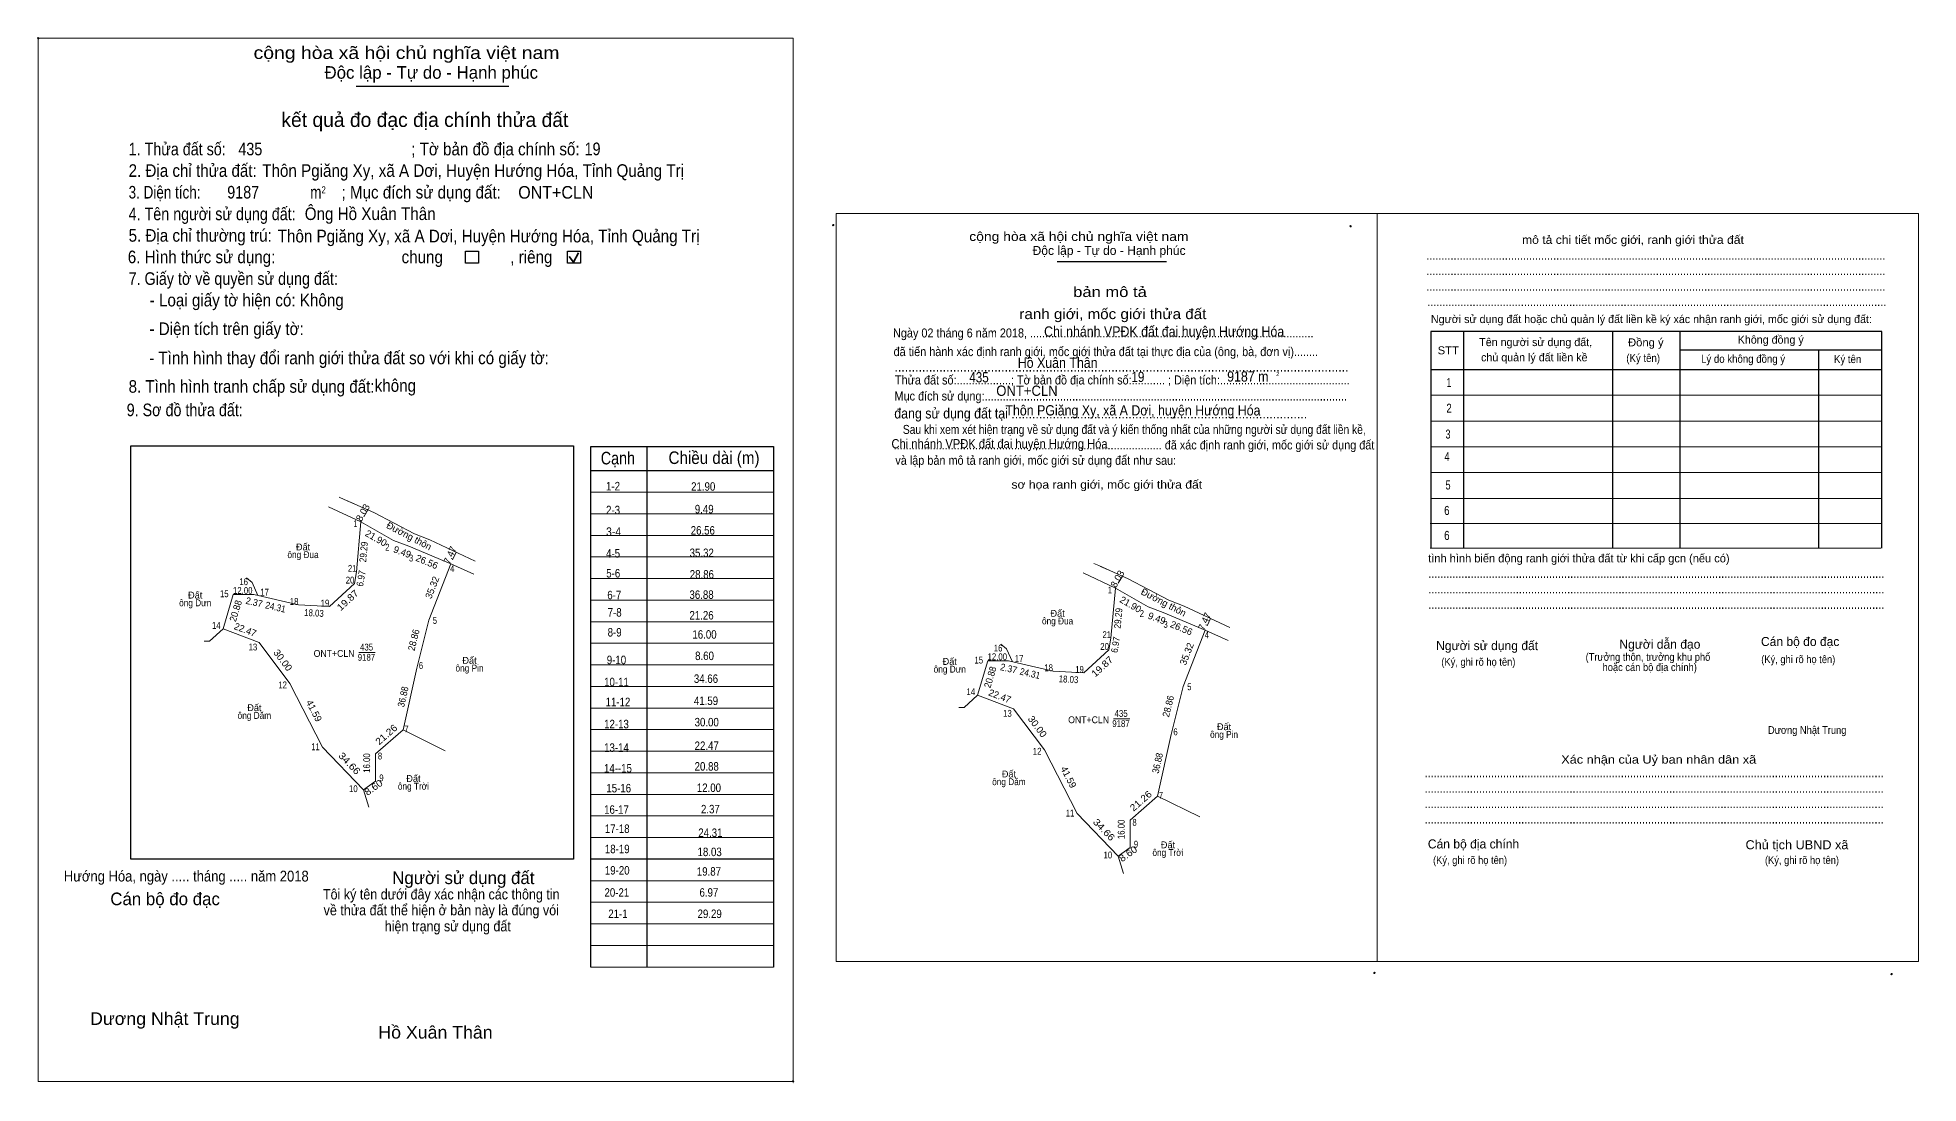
# Model space of a CAD drawing. Header units: metres. Extents: x 551024 to 552969, y 1821488 to 1822443.
# Drawn here: x 551024 to 552120, y 1821488 to 1822098 of the extents above; entities that cross this region are included whole.
import ezdxf
from ezdxf.enums import TextEntityAlignment as Align

# ---------------------------------------------------------------- set-up
doc = ezdxf.new("R2010")
doc.units = ezdxf.units.M
doc.header["$LTSCALE"] = 1.6
doc.header["$PDMODE"] = 32
doc.header["$PDSIZE"] = 0.8
doc.linetypes.add('MEDIUM_DASHED', pattern=[4.5, 3, -1.5])
for name, color, linetype, lineweight in [('1', 7, 'MEDIUM_DASHED', 13), ('10', 7, 'Continuous', 13), ('17', 7, 'Continuous', 13), ('23', 7, 'Continuous', 13), ('54', 7, 'Continuous', 13), ('6', 7, 'Continuous', 13), ('63', 7, 'Continuous', 13), ('7', 7, 'Continuous', 13)]:
    doc.layers.add(name, color=color, linetype=linetype, lineweight=lineweight)
doc.layers.add('2', color=7, linetype='Continuous')
doc.layers.add('25', color=7, linetype='Continuous')

msp = doc.modelspace()

# ---------------------------------------------------------------- linework, layer by layer
at = {"layer": '10'}
for p, q in [((551216.88, 1821649.21), (551213.75, 1821659.28)), ((551656.92, 1821610.5), (551653.79, 1821620.57))]:
    msp.add_line(p, q, dxfattribs=at)
for points in [[(551212.2, 1821815.76), (551209.55, 1821786.59), (551208.38, 1821779.72), (551193.75, 1821766.28), (551175.75, 1821767.28), (551149.75, 1821773.28), (551137.75, 1821773.28), (551131.75, 1821753.28), (551152.75, 1821745.28), (551170.75, 1821721.28), (551189.75, 1821684.28), (551213.75, 1821659.28), (551220.75, 1821664.28), (551220.75, 1821680.28), (551236.75, 1821694.28), (551244.75, 1821730.28), (551251.75, 1821758.28), (551264.55, 1821791.2)], [(551145.37, 1821783.12), (551148.65, 1821780.29), (551152.06, 1821772.75)], [(551652.24, 1821777.05), (551649.59, 1821747.88), (551648.42, 1821741.01), (551633.79, 1821727.57), (551615.79, 1821728.57), (551589.79, 1821734.57), (551577.79, 1821734.57), (551571.79, 1821714.57), (551592.79, 1821706.57), (551610.79, 1821682.57), (551629.79, 1821645.57), (551653.79, 1821620.57), (551660.79, 1821625.57), (551660.79, 1821641.57), (551676.79, 1821655.57), (551684.79, 1821691.57), (551691.79, 1821719.57), (551704.59, 1821752.49)], [(551131.75, 1821753.28), (551123.93, 1821746.16), (551120.81, 1821746.14)], [(551585.41, 1821744.41), (551588.69, 1821741.58), (551592.1, 1821734.04)], [(551571.79, 1821714.57), (551563.97, 1821707.45), (551560.85, 1821707.43)]]:
    msp.add_lwpolyline(points, dxfattribs=at)
at = {"layer": '17'}
for p, q in [((551207.91, 1821826.39), (551203.35, 1821828.43)), ((551647.95, 1821787.68), (551643.39, 1821789.72))]:
    msp.add_line(p, q, dxfattribs=at)
at = {"layer": '23'}
for p, q in [((551243.32, 1821808.77), (551219.67, 1821821.17)), ((551683.36, 1821770.06), (551659.71, 1821782.46))]:
    msp.add_line(p, q, dxfattribs=at)
for points in [[(551277.96, 1821785.15), (551264.55, 1821791.2), (551240.06, 1821801.48), (551231.18, 1821804.83), (551212.2, 1821815.76), (551193.27, 1821824.57)], [(551219.67, 1821821.17), (551202.45, 1821828.85), (551199.51, 1821830.14)], [(551243.32, 1821808.77), (551252.3, 1821805.13), (551278.81, 1821792.82)], [(551659.71, 1821782.46), (551642.49, 1821790.14), (551639.55, 1821791.43)], [(551718, 1821746.44), (551704.59, 1821752.49), (551680.1, 1821762.77), (551671.22, 1821766.12), (551652.24, 1821777.05), (551633.31, 1821785.86)], [(551683.36, 1821770.06), (551692.34, 1821766.42), (551718.85, 1821754.11)]]:
    msp.add_lwpolyline(points, dxfattribs=at)
at = {"layer": '54'}
for p, q in [((551236.75, 1821694.28), (551261.35, 1821682.16)), ((551676.79, 1821655.57), (551701.39, 1821643.45))]:
    msp.add_line(p, q, dxfattribs=at)
at = {"layer": '63', "linetype": 'MEDIUM_DASHED'}
for p, q in [((551216.2, 1821822.72), (551212.2, 1821815.76)), ((551267.63, 1821798.01), (551264.55, 1821791.2)), ((551656.24, 1821784.01), (551652.24, 1821777.05)), ((551707.67, 1821759.3), (551704.59, 1821752.49))]:
    msp.add_line(p, q, dxfattribs=at)
at = {"layer": '63'}
for p, q in [((551210.96, 1821739.46), (551220.48, 1821739.46)), ((551651, 1821700.75), (551660.52, 1821700.75))]:
    msp.add_line(p, q, dxfattribs=at)
at = {"layer": '7', "lineweight": 25}
for p, q in [((551209.43, 1822070.04), (551298.45, 1822070.04)), ((551618.14, 1821967.66), (551681.96, 1821967.66)), ((551855.09, 1821926.9), (551855.09, 1821800.26)), ((551942.14, 1821926.44), (551942.14, 1821800.26)), ((551981.42, 1821926.44), (551981.42, 1821800.26)), ((551981.42, 1821916.06), (552099.12, 1821916.06)), ((552062.24, 1821916.06), (552062.24, 1821800.26)), ((551836.18, 1821904.62), (552099.12, 1821904.62)), ((551346.32, 1821555.88), (551346.32, 1821859.67)), ((551378.86, 1821859.67), (551378.86, 1821555.88)), ((551346.32, 1821845.6), (551452.76, 1821845.6)), ((551452.76, 1821618.85), (551346.32, 1821618.85))]:
    msp.add_line(p, q, dxfattribs=at)
at = {"layer": '7', "lineweight": 35}
for p, q in [((551333.59, 1821970.53), (551336.09, 1821967.27)), ((551336.09, 1821967.27), (551339.14, 1821972.73))]:
    msp.add_line(p, q, dxfattribs=at)
at = {"layer": '7'}
for p, q in [((551836.18, 1821889.57), (552099.12, 1821889.57)), ((551836.18, 1821874.52), (552099.12, 1821874.52)), ((551836.18, 1821859.47), (552099.12, 1821859.47)), ((551836.18, 1821844.42), (552099.12, 1821844.42)), ((551346.32, 1821833), (551452.76, 1821833)), ((551836.18, 1821829.37), (552099.12, 1821829.37)), ((551346.32, 1821820.41), (551452.76, 1821820.41)), ((551835.73, 1821814.82), (552098.66, 1821814.82)), ((551836.18, 1821814.81), (552099.12, 1821814.81)), ((551346.32, 1821807.81), (551452.76, 1821807.81)), ((551346.32, 1821795.21), (551452.76, 1821795.21)), ((551835.73, 1821800.26), (552098.66, 1821800.26)), ((551346.32, 1821782.61), (551452.76, 1821782.61)), ((551346.32, 1821770.02), (551452.76, 1821770.02)), ((551346.32, 1821757.42), (551452.76, 1821757.42)), ((551346.32, 1821744.82), (551452.76, 1821744.82)), ((551346.32, 1821732.23), (551452.76, 1821732.23)), ((551346.32, 1821719.63), (551452.76, 1821719.63)), ((551346.32, 1821707.03), (551452.76, 1821707.03)), ((551346.32, 1821694.43), (551452.76, 1821694.43)), ((551346.32, 1821681.84), (551452.76, 1821681.84)), ((551346.32, 1821669.24), (551452.76, 1821669.24)), ((551346.32, 1821656.64), (551452.76, 1821656.64)), ((551346.32, 1821644.05), (551452.76, 1821644.05)), ((551346.32, 1821631.45), (551452.76, 1821631.45)), ((551346.32, 1821606.26), (551452.76, 1821606.26)), ((551346.32, 1821593.66), (551452.76, 1821593.66)), ((551346.32, 1821581.07), (551452.76, 1821581.07)), ((551346.32, 1821568.48), (551452.76, 1821568.48)), ((551346.32, 1821555.88), (551452.76, 1821555.88))]:
    msp.add_line(p, q, dxfattribs=at)
for points in [[(551024.02, 1822097.96), (551464.23, 1822097.96), (551464.23, 1821489.1), (551024.02, 1821489.1)], [(551489.34, 1821995.62), (551804.9, 1821995.62), (551804.9, 1821559.16), (551489.34, 1821559.16)], [(551804.9, 1821995.62), (552120.46, 1821995.62), (552120.46, 1821559.15), (551804.9, 1821559.15)], [(551804.91, 1821995.62), (552120.47, 1821995.62), (552120.47, 1821559.15), (551804.91, 1821559.15)]]:
    msp.add_lwpolyline(points, close=True, dxfattribs=at)
at = {"layer": '7', "lineweight": 25}
for points in [[(551273.12, 1821973.78), (551280.69, 1821973.78), (551280.69, 1821966.73), (551273.12, 1821966.73)], [(551332.6, 1821973.78), (551340.17, 1821973.78), (551340.17, 1821966.73), (551332.6, 1821966.73)], [(551078, 1821860.09), (551336.24, 1821860.09), (551336.24, 1821618.85), (551078, 1821618.85)]]:
    msp.add_lwpolyline(points, close=True, dxfattribs=at)
for points in [[(552099.12, 1821800.26), (552099.12, 1821926.9), (551836.18, 1821926.9), (551836.18, 1821800.26)], [(551346.32, 1821859.67), (551452.76, 1821859.67), (551452.76, 1821555.88)]]:
    msp.add_lwpolyline(points, dxfattribs=at)
at = {"layer": '7'}
for p in [(551024.02, 1822097.96), (551487.64, 1821988.89), (551789.31, 1821988.26), (551803.2, 1821552.42), (552104.87, 1821551.79), (551464.22, 1821489.1)]:
    msp.add_point(p, dxfattribs=at)

# ---------------------------------------------------------------- texts
at = {"layer": '1'}
for s, width, p in [('ONT+CLN', 0.95, (551196.52, 1821736.9)), ('9187', 0.85, (551215.395, 1821734.64)), ('435', 0.85, (551215.465, 1821740.61)), ('435', 0.85, (551655.505, 1821701.9)), ('ONT+CLN', 0.95, (551636.56, 1821698.19)), ('9187', 0.85, (551655.435, 1821695.93))]:
    msp.add_text(s, height=4, dxfattribs=dict(at, width=width)).set_placement(p, align=Align.CENTER)
for s, height, width, p in [('Hướng Hóa, ngày ..... tháng ..... năm 2018', 6.3, 0.9, (551038.91, 1821605.8)), ('Dương Nhật Trung', 7.36, 1.05, (551054.21, 1821522.1)), ('Hồ Xuân Thân', 7.36, 1.05, (551222.34, 1821514.13))]:
    msp.add_text(s, height=height, dxfattribs=dict(at, width=width)).set_placement(p)
at = {"layer": '17', "width": 0.9}
msp.add_text('Dương Nhật Trung', height=4.5, dxfattribs=at).set_placement((552032.78, 1821691.97))
at = {"layer": '2', "width": 0.85}
msp.add_text('9187', height=7.36, dxfattribs=at).set_placement((551134.21, 1822004.43))
at = {"layer": '25'}
for s, height, width, p in [('Chi nhánh VPĐK đất đai huyện Hướng Hóa', 6, 0.9, (551610.58, 1821923.81)), ('ONT+CLN', 6, 0.95, (551582.7, 1821889.25)), ('Chi nhánh VPĐK đất đai huyện Hướng Hóa', 5.4, 0.9, (551521.58, 1821858.61))]:
    msp.add_text(s, height=height, dxfattribs=dict(at, width=width)).set_placement(p)
at = {"layer": '6'}
for s, height, width, p in [('ONT+CLN', 7.36, 0.95, (551303.89, 1822004.35)), ('Ông Hồ Xuân Thân', 7.36, 0.9, (551179.41, 1821991.87)), ('Hồ Xuân Thân', 6, 0.9, (551595.22, 1821905.57))]:
    msp.add_text(s, height=height, dxfattribs=dict(at, width=width)).set_placement(p)
at = {"layer": '63'}
for s, height, width, p in [('1-2', 5, 0.85, (551359.19, 1821834.03)), ('21.90', 4.96, 0.85, (551411.79, 1821833.87)), ('2-3', 5, 0.85, (551359.225, 1821820.11)), ('9.49', 4.96, 0.85, (551412.385, 1821820.67)), ('26.56', 4.96, 0.85, (551411.565, 1821808.27)), ('3-4', 5, 0.9, (551359.52, 1821807.47)), ('ông Đua', 4, 0.9, (551178.42, 1821794.56)), ('4-5', 4.96, 0.85, (551359.23, 1821794.83)), ('35.32', 4.96, 0.85, (551410.93, 1821795.15)), ('5-6', 4.96, 0.85, (551359.31, 1821783.23)), ('28.86', 4.96, 0.85, (551411.005, 1821782.59)), ('ông Dưn', 4, 0.9, (551115.52, 1821766.46)), ('12.00', 4, 0.85, (551143.255, 1821773.68)), ('6-7', 4.96, 0.85, (551359.935, 1821770.51)), ('36.88', 4.96, 0.85, (551410.83, 1821770.75)), ('7-8', 4.96, 0.85, (551360.145, 1821760.4)), ('21.26', 4.96, 0.85, (551410.825, 1821758.71)), ('ông Đua', 4, 0.9, (551618.46, 1821755.85)), ('8-9', 4.96, 0.85, (551360.135, 1821748.78)), ('16.00', 4.96, 0.85, (551412.55, 1821747.52)), ('9-10', 4.96, 0.85, (551361.205, 1821732.65)), ('8.60', 4.96, 0.85, (551412.555, 1821735.04)), ('12.00', 4, 0.85, (551583.295, 1821734.97)), ('ông Pin', 4, 0.9, (551275.505, 1821728.36)), ('34.66', 4.96, 0.85, (551413.405, 1821721.71)), ('ông Dưn', 4, 0.9, (551555.56, 1821727.75)), ('10-11', 4.96, 0.85, (551361.215, 1821719.75)), ('ông Dăm', 4, 0.9, (551150.025, 1821700.74)), ('11-12', 4.96, 0.85, (551362.07, 1821708.13)), ('41.59', 4.96, 0.85, (551413.41, 1821708.8)), ('12-13', 4.96, 0.85, (551361.215, 1821695.22)), ('30.00', 4.96, 0.85, (551413.83, 1821696.33)), ('ông Pin', 4, 0.9, (551715.545, 1821689.65)), ('13-14', 4.96, 0.85, (551361.21, 1821681.46)), ('22.47', 4.96, 0.85, (551413.83, 1821682.56)), ('14--15', 4.96, 0.85, (551362.075, 1821669.41)), ('20.88', 4.96, 0.85, (551413.83, 1821670.51)), ('ông Trời', 4, 0.9, (551242.795, 1821659.41)), ('15-16', 4.96, 0.85, (551362.505, 1821657.8)), ('12.00', 4.96, 0.85, (551415.12, 1821658.04)), ('ông Dăm', 4, 0.9, (551590.065, 1821662.03)), ('16-17', 4.96, 0.85, (551361.21, 1821645.32)), ('2.37', 4.96, 0.85, (551415.975, 1821645.56)), ('17-18', 4.96, 0.85, (551361.64, 1821634.13)), ('18-19', 4.96, 0.85, (551361.64, 1821622.3)), ('24.31', 4.96, 0.85, (551415.975, 1821631.79)), ('18.03', 4.96, 0.85, (551415.545, 1821620.61)), ('ông Trời', 4, 0.9, (551682.835, 1821620.7)), ('19-20', 4.96, 0.85, (551361.64, 1821609.83)), ('19.87', 4.96, 0.85, (551415.12, 1821609.2)), ('20-21', 4.96, 0.85, (551361.425, 1821596.92)), ('6.97', 4.96, 0.85, (551415.115, 1821596.94)), ('21-1', 4.96, 0.85, (551362.07, 1821584.45)), ('29.29', 4.96, 0.85, (551415.55, 1821584.47))]:
    msp.add_text(s, height=height, dxfattribs=dict(at, width=width)).set_placement(p, align=Align.CENTER)
for s, rotation, p in [('8.03', 60.113, (551215.033, 1821820.148)), ('Đường thôn', 332.331, (551239.336, 1821805.707)), ('21.90', 330.064, (551220.017, 1821804.474)), ('9.49', 339.331, (551235.594, 1821796.274)), ('26.56', 337.229, (551249.866, 1821790.589)), ('7.47', 65.664, (551265.951, 1821795.526)), ('35.32', 68.753, (551255.606, 1821776.665)), ('8.03', 60.113, (551655.073, 1821781.438)), ('21.90', 330.064, (551660.057, 1821765.764)), ('Đường thôn', 332.331, (551679.376, 1821766.997)), ('9.49', 339.331, (551675.634, 1821757.564)), ('7.47', 65.664, (551705.991, 1821756.816)), ('22.47', 339.146, (551144.008, 1821750.855)), ('26.56', 337.229, (551689.906, 1821751.879)), ('35.32', 68.753, (551695.646, 1821737.955)), ('22.47', 339.146, (551584.048, 1821712.145)), ('41.59', 297.181, (551183.05, 1821704.514)), ('41.59', 297.181, (551623.09, 1821665.804))]:
    msp.add_text(s, height=4, rotation=rotation, dxfattribs=at).set_placement(p, align=Align.CENTER)
for s, width, p in [(' 1', 0.75, (551210.17, 1821812.64)), (' 2', 0.85, (551228.83, 1821798.93)), (' 3', 0.8, (551242.64, 1821792.59)), (' 16', 0.85, (551146.28, 1821778.76)), (' 20', 0.85, (551208.37, 1821779.71)), (' 21', 0.8, (551209.54, 1821786.58)), (' 4', 0.85, (551266.72, 1821786.43)), (' 15', 0.85, (551135, 1821771.74)), (' 17', 0.85, (551158.5, 1821772.66)), (' 18', 0.85, (551175.74, 1821767.27)), (' 19', 0.85, (551193.74, 1821766.27)), (' 1', 0.75, (551650.21, 1821773.93)), (' 5', 0.8, (551256.5, 1821756.18)), (' 2', 0.85, (551668.87, 1821760.22)), (' 14', 0.85, (551130.36, 1821753.27)), (' 21', 0.8, (551649.58, 1821747.87)), (' 3', 0.8, (551682.68, 1821753.88)), (' 4', 0.85, (551706.76, 1821747.72)), (' 13', 0.85, (551151.7, 1821740.66)), (' 15', 0.85, (551575.04, 1821733.03)), (' 16', 0.85, (551586.32, 1821740.05)), (' 17', 0.85, (551598.54, 1821733.95)), (' 20', 0.85, (551648.41, 1821741)), (' 6', 0.85, (551248.45, 1821729.87)), (' 18', 0.85, (551615.78, 1821728.56)), (' 19', 0.85, (551633.78, 1821727.56)), (' 12', 0.85, (551169.04, 1821718.52)), (' 14', 0.85, (551570.4, 1821714.56)), (' 5', 0.8, (551696.54, 1821717.47)), (' 13', 0.85, (551591.74, 1821701.95)), (' 7', 0.8, (551239.96, 1821692.81)), (' 6', 0.85, (551688.49, 1821691.16)), (' 11', 0.8, (551188.13, 1821682.42)), (' 12', 0.85, (551609.08, 1821679.81)), (' 8', 0.8, (551224.53, 1821677.04)), (' 10', 0.85, (551210.27, 1821657.98)), (' 9', 0.85, (551225.41, 1821664.27)), (' 7', 0.8, (551680, 1821654.1)), (' 11', 0.8, (551628.17, 1821643.71)), (' 8', 0.8, (551664.57, 1821638.33)), (' 9', 0.85, (551665.45, 1821625.56)), (' 10', 0.85, (551650.31, 1821619.27))]:
    msp.add_text(s, height=4, dxfattribs=dict(at, width=width)).set_placement(p, align=Align.RIGHT)
for p in [(551178.42, 1821799.06), (551115.52, 1821770.96), (551618.46, 1821760.35), (551275.51, 1821732.86), (551555.56, 1821732.25), (551150.03, 1821705.24), (551715.55, 1821694.15), (551590.07, 1821666.53), (551242.79, 1821663.91), (551682.83, 1821625.2)]:
    msp.add_text('Đất', height=4, dxfattribs=at).set_placement(p, align=Align.CENTER)
for s, rotation, width, p in [('29.29', 84.809, 0.9, (551215.72, 1821797.959)), ('6.97', 80.335, 0.9, (551214.172, 1821782.349)), ('20.88', 73.301, 0.95, (551141.041, 1821763.19)), ('2.37', 347.078, 0.95, (551149.488, 1821766.856)), ('19.87', 42.572, 1.1, (551205.787, 1821768.493)), ('24.31', 346.998, 0.9, (551161.925, 1821764.019)), ('18.03', 356.82, 0.85, (551184.699, 1821760.547)), ('29.29', 84.809, 0.9, (551655.76, 1821759.249)), ('28.86', 75.964, 0.95, (551244.889, 1821746.295)), ('6.97', 80.335, 0.9, (551654.212, 1821743.639)), ('30.00', 306.87, 1.05, (551165.057, 1821733.77)), ('19.87', 42.572, 1.1, (551645.827, 1821729.783)), ('20.88', 73.301, 0.95, (551581.081, 1821724.48)), ('2.37', 347.078, 0.95, (551589.528, 1821728.146)), ('24.31', 346.998, 0.9, (551601.965, 1821725.309)), ('18.03', 356.82, 0.85, (551624.739, 1821721.837)), ('36.88', 77.471, 0.9, (551238.651, 1821713.186)), ('28.86', 75.964, 0.95, (551684.929, 1821707.585)), ('21.26', 41.186, 1.1, (551228.288, 1821690.037)), ('30.00', 306.87, 1.05, (551605.097, 1821695.06)), ('34.66', 313.831, 1.15, (551204.042, 1821673.365)), ('16.00', 90, 0.85, (551217.52, 1821674.935)), ('36.88', 77.471, 0.9, (551678.691, 1821674.476)), ('8.60', 35.538, 1.1, (551220.663, 1821659.042)), ('21.26', 41.186, 1.1, (551668.328, 1821651.327)), ('34.66', 313.831, 1.15, (551644.082, 1821634.655)), ('16.00', 90, 0.85, (551657.56, 1821636.225)), ('8.60', 35.538, 1.1, (551660.703, 1821620.332))]:
    msp.add_text(s, height=4, rotation=rotation, dxfattribs=dict(at, width=width)).set_placement(p, align=Align.CENTER)
at = {"layer": '7'}
for s, height, width, p in [('cộng hòa xã hội chủ nghĩa việt nam', 7.347, 1.15, (551149.57, 1822085.87)), ('1. Thửa đất số:', 7.347, 0.85, (551076.69, 1822029.63)), ('435', 7.36, 0.85, (551140.69, 1822029.63)), ('; Tờ bản đồ địa chính số:', 7.347, 0.9, (551241.49, 1822029.63)), ('19', 7.36, 0.85, (551342.61, 1822029.71)), ('2. Địa chỉ thửa đất:', 7.347, 0.9, (551076.69, 1822017.07)), ('Thôn Pgiăng Xy, xã A Dơi, Huyện Hướng Hóa, Tỉnh Quảng Trị', 7.36, 0.9, (551154.61, 1822017.07)), ('3. Diện tích:', 7.347, 0.8, (551076.69, 1822004.43)), ('2', 4.198, 0.8, (551189.17, 1822007.39)), ('; Mục đích sử dụng đất:', 7.347, 0.9, (551200.85, 1822004.43)), ('4. Tên người sử dụng đất:', 7.347, 0.85, (551076.69, 1821991.79)), ('m', 7.347, 0.8, (551182.61, 1822004.43)), ('5. Địa chỉ thường trú:', 7.347, 0.9, (551076.69, 1821979.23)), ('Thôn Pgiăng Xy, xã A Dơi, Huyện Hướng Hóa, Tỉnh Quảng Trị', 7.36, 0.9, (551163.65, 1821978.83)), ('cộng hòa xã hội chủ nghĩa việt nam', 5.267, 1.15, (551566.94, 1821979.65)), ('6. Hình thức sử dụng:', 7.347, 0.9, (551076.21, 1821966.67)), ('chung                , riêng', 7.347, 0.9, (551235.89, 1821966.67)), ('........................................................................................................................................................', 5.267, 0.9, (551833.5, 1821968.69)), ('7. Giấy tờ về quyền sử dụng đất:', 7.347, 0.85, (551076.69, 1821954.03)), ('........................................................................................................................................................', 5.267, 0.9, (551833.5, 1821959.73)), ('     - Loại giấy tờ hiện có: Không', 7.36, 0.9, (551076.69, 1821941.47)), ('........................................................................................................................................................', 5.267, 0.9, (551833.5, 1821950.61)), ('........................................................................................................................................................', 5.267, 0.9, (551834.02, 1821941.65)), ('- Diện tích trên giấy tờ: ', 7.36, 0.9, (551088.85, 1821924.75)), ('Ngày 02 tháng 6 năm 2018, ..............................................................................................', 5.26, 0.9, (551522.5, 1821923.33)), ('Đồng ý', 4.666, 1.05, (551951.14, 1821918.13)), ('     - Tình hình thay đổi ranh giới thửa đất so với khi có giấy tờ: ', 7.36, 0.9, (551076.37, 1821907.71)), (' đã tiến hành xác định ranh giới, mốc giới thửa đất tại thực địa của (ông, bà, đơn vị)........', 5.268, 0.9, (551521.06, 1821912.45)), ('STT', 4.666, 1.05, (551840.1, 1821913.49)), ('(Ký tên)', 4.666, 0.9, (551950.14, 1821909.01)), ('Lý do không đồng ý', 4.666, 0.9, (551993.74, 1821908.53)), ('Ký tên', 4.666, 0.9, (552071.26, 1821908.37)), ('Thửa đất số:..................; Tờ bản đồ địa chính số:........... ; Diện tích:...........................................', 5.268, 0.9, (551523.58, 1821895.89)), ('....................................................................................................................................', 6, 0.9, (551523.34, 1821903.41)), ('435', 6, 0.85, (551566.94, 1821897.09)), ('19', 6, 0.85, (551661.5, 1821897.33)), ('9187 m', 6, 0.9, (551717.34, 1821897.57)), ('2', 2.4, 0.8, (551745.94, 1821900.77)), ('8. Tình hình tranh chấp sử dụng đất: ', 7.34, 0.9, (551076.69, 1821891.07)), ('không', 7.348, 0.9, (551220.21, 1821891.63)), ('Mục đích sử dụng:........................................................................................................................', 5.268, 0.9, (551523.34, 1821886.53)), ('9. Sơ đồ thửa đất:', 7.347, 0.85, (551075.57, 1821877.39)), ('đang sử dụng đất tại ......................................................................................', 6, 0.9, (551523.22, 1821876.05)), ('Thôn PGiăng Xy, xã A Dơi, huyện Hướng Hóa', 6, 0.9, (551588.02, 1821877.81)), ('Sau khi xem xét hiện trạng về sử dụng đất và ý kiến thống nhất của những người sử dụng đất liền kề,', 5.268, 0.85, (551528.22, 1821867.01)), ('Cạnh', 7.347, 0.85, (551352.05, 1821849.23)), ('Chiều dài (m)', 7.347, 0.9, (551391.57, 1821849.47)), ('......................................................................................... đã xác định ranh giới, mốc giới sử dụng đất', 5.256, 0.9, (551522.78, 1821857.97)), (' và lập bản mô tả ranh giới, mốc giới sử dụng đất như sau:', 5.268, 0.9, (551522.06, 1821849.01)), ('.......................................................................................................................................................', 5.267, 0.9, (551834.62, 1821783.01)), ('.......................................................................................................................................................', 5.267, 0.9, (551834.62, 1821773.97)), ('.......................................................................................................................................................', 5.267, 0.9, (551834.62, 1821764.93)), ('(Ký, ghi rõ họ tên)', 4.515, 0.9, (551842.26, 1821731.73)), ('(Ký, ghi rõ họ tên)', 4.515, 0.9, (552028.82, 1821733.25)), ('........................................................................................................................................................', 5.267, 0.9, (551832.46, 1821666.69)), ('........................................................................................................................................................', 5.267, 0.9, (551832.46, 1821657.65)), ('........................................................................................................................................................', 5.267, 0.9, (551832.46, 1821648.69)), ('........................................................................................................................................................', 5.267, 0.9, (551832.46, 1821639.65)), ('Chủ tịch UBND xã', 5.268, 1.05, (552019.66, 1821624.61)), ('(Ký, ghi rõ họ tên)', 4.515, 0.9, (551837.42, 1821616.05)), ('(Ký, ghi rõ họ tên)', 4.515, 0.9, (552030.98, 1821616.05))]:
    msp.add_text(s, height=height, dxfattribs=dict(at, width=width)).set_placement(p)
for s, height, p in [('Độc lập - Tự do - Hạnh phúc', 7.347, (551190.93, 1822074.35)), ('Độc lập - Tự do - Hạnh phúc', 5.267, (551603.86, 1821971.49)), ('Người sử dụng đất hoặc chủ quản lý đất liền kề ký xác nhận ranh giới, mốc giới sử dụng đất:', 4.666, (551836.18, 1821931.73)), ('Tên người sử dụng đất,', 4.666, (551864.34, 1821918.29)), ('Không đồng ý', 4.666, (552015.1, 1821919.73)), ('chủ quản lý đất liền kề', 4.666, (551865.42, 1821909.41)), ('tình hình biến động ranh giới thửa đất từ khi cấp gcn (nếu có)', 4.816, (551834.62, 1821792.05)), ('Người dẫn đạo', 5.265, (551946.06, 1821741.65)), ('Cán bộ đo đạc', 5.256, (552028.66, 1821743.25)), ('Người sử dụng đất', 5.268, (551839.22, 1821740.85)), ('Cán bộ địa chính', 5.268, (551834.38, 1821625.09)), ('Người sử dụng đất', 7.347, (551230.42, 1821604.29)), ('Cán bộ đo đạc', 7.348, (551066, 1821591.97))]:
    msp.add_text(s, height=height, dxfattribs=at).set_placement(p)
for s, height, p in [('kết quả đo đạc địa chính thửa đất', 8.398, (551249.465, 1822046.19)), ('.', 2.1, (551464.197, 1821487.95))]:
    msp.add_text(s, height=height, dxfattribs=at).set_placement(p, align=Align.CENTER)
for s, height, width, p in [('mô tả chi tiết mốc giới, ranh giới thửa đất', 4.816, 1.1, (551954.005, 1821977.97)), ('bản mô tả', 6.02, 1.2, (551649.03, 1821946.93)), ('ranh giới, mốc giới thửa đất', 6.02, 1.1, (551650.7, 1821934.05)), ('1', 5.268, 0.7, (551846.715, 1821894.45)), ('2', 5.268, 0.8, (551846.75, 1821879.41)), ('3', 5.268, 0.75, (551846.145, 1821864.29)), ('4', 5.268, 0.8, (551845.565, 1821851.17)), ('sơ họa ranh giới, mốc giới thửa đất', 4.816, 1.1, (551647.165, 1821835.09)), ('5', 5.268, 0.75, (551846.185, 1821834.61)), ('6', 5.268, 0.8, (551845.47, 1821819.73)), ('6', 5.268, 0.8, (551845.47, 1821805.17)), ('(Trưởng thôn, trưởng khu phố', 4.515, 0.9, (551962.76, 1821734.61)), ('hoặc cán bộ địa chính)', 4.515, 0.9, (551963.785, 1821728.61)), ('Xác nhận của Uỷ ban nhân dân xã', 4.818, 1.15, (551969.03, 1821674.61)), ('Tôi ký tên dưới đây xác nhận các thông tin', 6.07, 0.9, (551259.02, 1821595.33)), ('về thửa đất thể hiện ở bản này là đúng vói', 6.07, 0.9, (551259.025, 1821586.05)), ('hiện trạng sử dụng đất', 6.07, 0.9, (551262.825, 1821576.69))]:
    msp.add_text(s, height=height, dxfattribs=dict(at, width=width)).set_placement(p, align=Align.CENTER)

doc.saveas('drawing.dxf')
